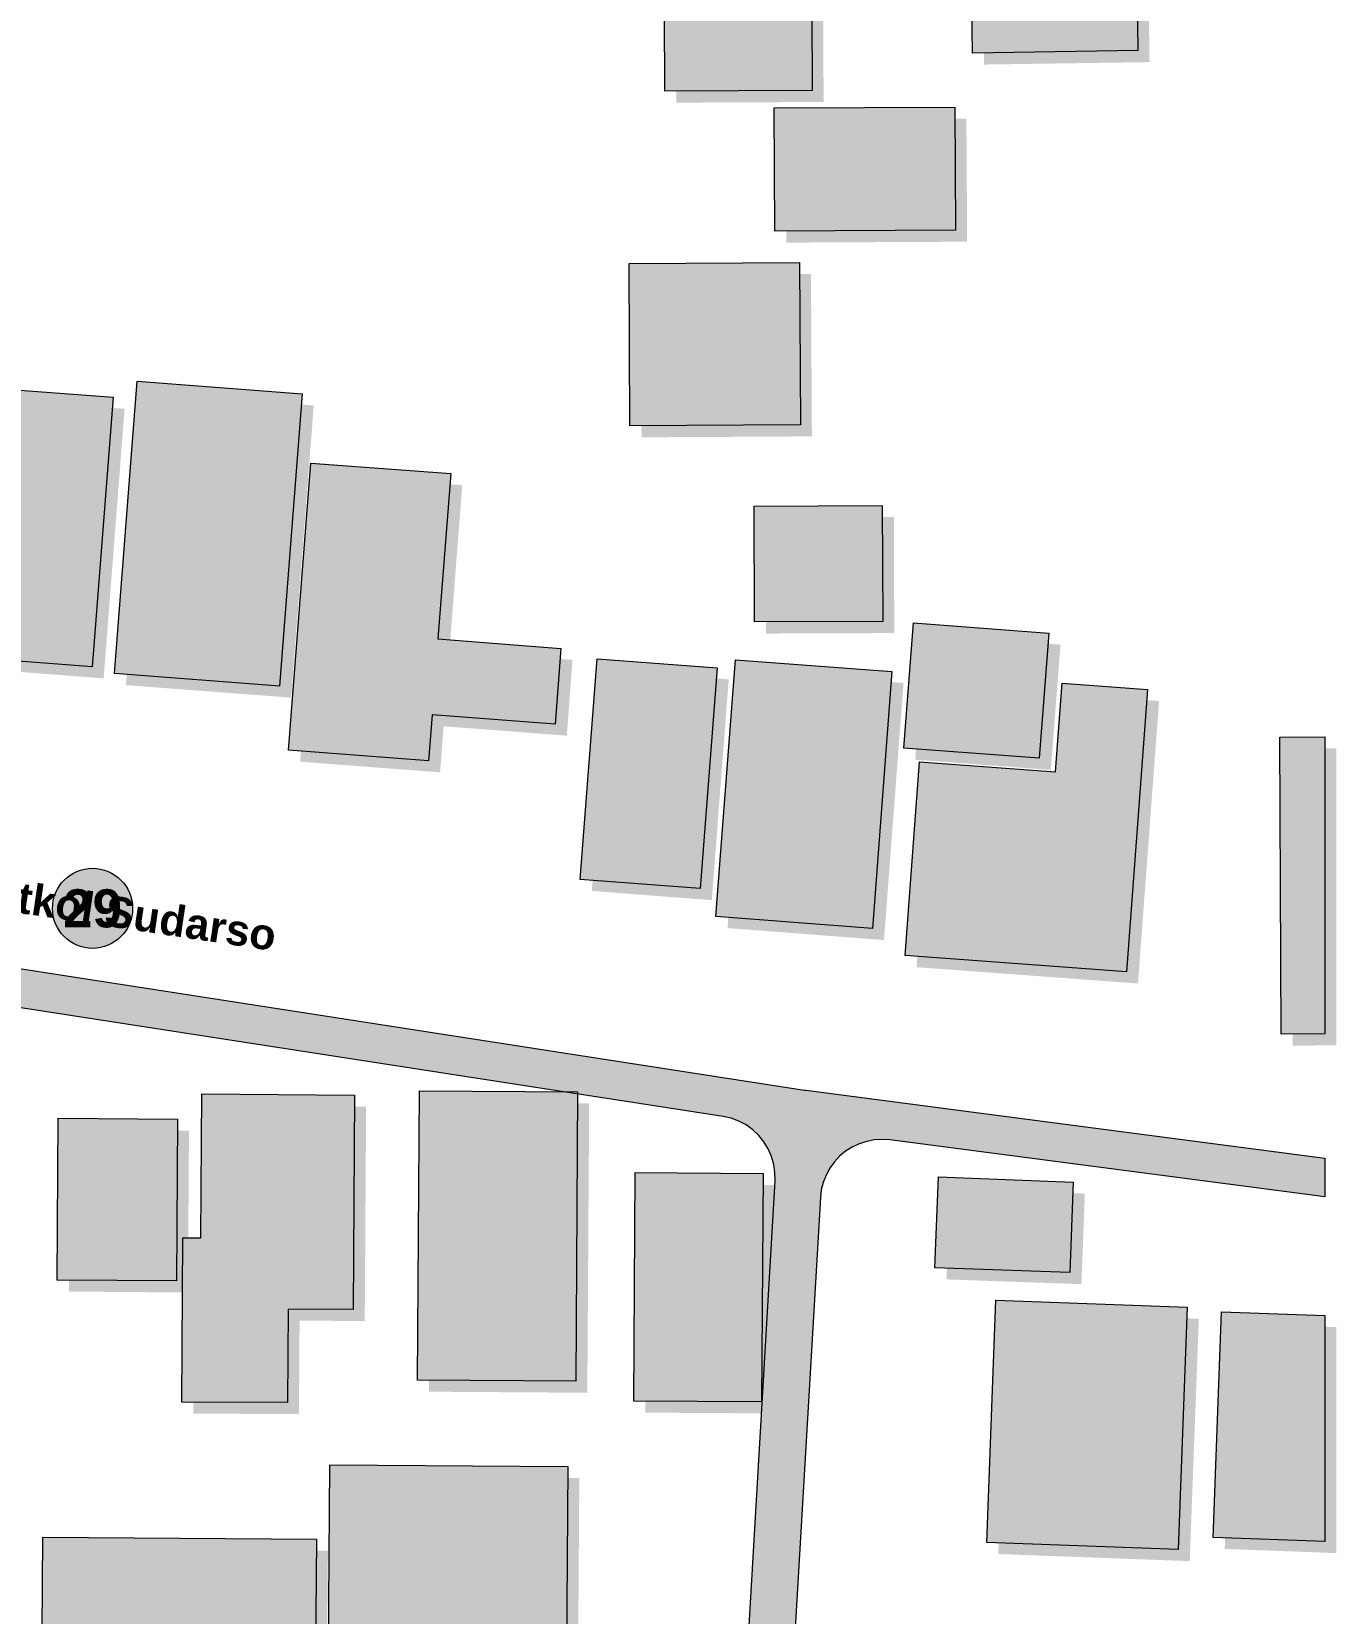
# Model space of a CAD drawing. Header units: metres. Extents: x 305909 to 307171, y 9156037 to 9156671.
# Drawn here: x 307056 to 307140.8, y 9156402 to 9156504.7 of the extents above; entities that cross this region are included whole.
import ezdxf
from ezdxf.enums import TextEntityAlignment as Align

# ---------------------------------------------------------------- set-up
doc = ezdxf.new("R2010")
doc.units = ezdxf.units.M
for name, color, linetype, lineweight, true_color in [('B-BAYANGAN', 7, 'Continuous', 0, 0x76786c), ('J-PERKERASAN_JALAN', 7, 'Continuous', 9, 0x989896), ('K-BANGUNAN_LUAR_TAPAK', 7, 'Continuous', 9, 0xdedede), ('T-LABEL_JALAN', 7, 'Continuous', 0, 0x282828), ('T-NOMOR_ELEMEN', 7, 'Continuous', 18, 0x141414)]:
    doc.layers.add(name, color=color, linetype=linetype, lineweight=lineweight, true_color=true_color)
doc.styles.add('ARIALB', font='arialbd.ttf')

msp = doc.modelspace()

# ---------------------------------------------------------------- hatches: boundary and pattern name
at = {"layer": 'B-BAYANGAN', "true_color": 0x76786c}
h = msp.add_hatch(color=8, dxfattribs=at)
h.dxf.hatch_style = 1
h.paths.add_polyline_path([(307128.43, 9156516.37), (307128.62, 9156502.74), (307117.88, 9156502.58), (307117.68, 9156516.23), (307128.43, 9156516.37)])
h = msp.add_hatch(color=8, dxfattribs=at)
h.dxf.hatch_style = 1
h.paths.add_polyline_path([(307107.42, 9156510.32), (307107.46, 9156500.15), (307097.91, 9156500.11), (307097.86, 9156510.27), (307107.42, 9156510.32)])
h = msp.add_hatch(color=8, dxfattribs=at)
h.dxf.hatch_style = 1
h.paths.add_polyline_path([(307116.73, 9156499.07), (307116.78, 9156491.08), (307105.05, 9156491.02), (307105, 9156499.01), (307116.73, 9156499.07)])
h = msp.add_hatch(color=8, dxfattribs=at)
h.dxf.hatch_style = 1
h.paths.add_polyline_path([(307106.64, 9156488.98), (307106.7, 9156478.44), (307095.64, 9156478.38), (307095.59, 9156488.92), (307106.64, 9156488.98)])
h = msp.add_hatch(color=8, dxfattribs=at)
h.dxf.hatch_style = 1
h.paths.add_polyline_path([(307062.08, 9156480.23), (307060.72, 9156462.73), (307048.85, 9156463.64), (307050.2, 9156481.13), (307062.08, 9156480.23)])
h = msp.add_hatch(color=8, dxfattribs=at)
h.dxf.hatch_style = 1
h.paths.add_polyline_path([(307074.36, 9156480.45), (307072.89, 9156461.48), (307062.17, 9156462.29), (307063.64, 9156481.27), (307074.36, 9156480.45)])
h = msp.add_hatch(color=8, dxfattribs=at)
h.dxf.hatch_style = 1
h.paths.add_polyline_path([(307091.16, 9156463.93), (307090.79, 9156459.01), (307082.79, 9156459.62), (307082.56, 9156456.63), (307073.48, 9156457.32), (307074.92, 9156475.96), (307084, 9156475.27), (307083.17, 9156464.54), (307091.16, 9156463.93)])
h = msp.add_hatch(color=8, dxfattribs=at)
h.dxf.hatch_style = 1
h.paths.add_polyline_path([(307112.02, 9156473.21), (307112.05, 9156465.67), (307103.73, 9156465.64), (307103.7, 9156473.16), (307112.02, 9156473.21)])
h = msp.add_hatch(color=8, dxfattribs=at)
h.dxf.hatch_style = 1
h.paths.add_polyline_path([(307122.84, 9156464.92), (307122.21, 9156456.79), (307113.41, 9156457.45), (307114.04, 9156465.59), (307122.84, 9156464.92)])
h = msp.add_hatch(color=8, dxfattribs=at)
h.dxf.hatch_style = 1
h.paths.add_polyline_path([(307101.3, 9156462.66), (307100.2, 9156448.33), (307092.41, 9156448.93), (307093.52, 9156463.25), (307101.3, 9156462.66)])
h = msp.add_hatch(color=8, dxfattribs=at)
h.dxf.hatch_style = 1
h.paths.add_polyline_path([(307112.65, 9156462.43), (307111.38, 9156445.74), (307101.22, 9156446.52), (307102.5, 9156463.19), (307112.65, 9156462.43)])
h = msp.add_hatch(color=8, dxfattribs=at)
h.dxf.hatch_style = 1
h.paths.add_polyline_path([(307123.69, 9156461.67), (307129.24, 9156461.26), (307127.87, 9156442.92), (307113.5, 9156443.98), (307114.43, 9156456.56), (307123.27, 9156455.91), (307123.69, 9156461.67)])
h = msp.add_hatch(color=8, dxfattribs=at)
h.dxf.hatch_style = 1
h.paths.add_polyline_path([(307140.75, 9156458.18), (307140.75, 9156438.9), (307137.91, 9156438.89), (307137.82, 9156458.17), (307140.75, 9156458.18)])
h = msp.add_hatch(color=8, dxfattribs=at)
h.dxf.hatch_style = 1
h.paths.add_polyline_path([(307077.76, 9156434.93), (307077.67, 9156421.01), (307073.44, 9156421.03), (307073.4, 9156414.96), (307066.54, 9156415), (307066.62, 9156425.66), (307067.78, 9156425.66), (307067.84, 9156435), (307077.76, 9156434.93)])
h = msp.add_hatch(color=8, dxfattribs=at)
h.dxf.hatch_style = 1
h.paths.add_polyline_path([(307092.24, 9156435.13), (307092.12, 9156416.35), (307081.84, 9156416.42), (307081.98, 9156435.2), (307092.24, 9156435.13)])
h = msp.add_hatch(color=8, dxfattribs=at)
h.dxf.hatch_style = 1
h.paths.add_polyline_path([(307066.26, 9156433.37), (307066.19, 9156422.86), (307058.46, 9156422.92), (307058.52, 9156433.43), (307066.26, 9156433.37)])
h = msp.add_hatch(color=8, dxfattribs=at)
h.dxf.hatch_style = 1
h.paths.add_polyline_path([(307104.28, 9156429.84), (307104.18, 9156415.01), (307095.88, 9156415.06), (307095.98, 9156429.9), (307104.28, 9156429.84)])
h = msp.add_hatch(color=8, dxfattribs=at)
h.dxf.hatch_style = 1
h.paths.add_polyline_path([(307124.42, 9156429.28), (307124.2, 9156423.4), (307115.44, 9156423.71), (307115.67, 9156429.61), (307124.42, 9156429.28)])
h = msp.add_hatch(color=8, dxfattribs=at)
h.dxf.hatch_style = 1
h.paths.add_polyline_path([(307131.82, 9156421.15), (307131.23, 9156405.42), (307118.8, 9156405.88), (307119.4, 9156421.62), (307131.82, 9156421.15)])
h = msp.add_hatch(color=8, dxfattribs=at)
h.dxf.hatch_style = 1
h.paths.add_polyline_path([(307140.75, 9156420.61), (307140.75, 9156405.94), (307133.5, 9156406.21), (307134.05, 9156420.86), (307140.75, 9156420.61)])
h = msp.add_hatch(color=8, dxfattribs=at)
h.dxf.hatch_style = 1
h.paths.add_polyline_path([(307091.6, 9156410.82), (307091.52, 9156398.79), (307076.07, 9156398.89), (307076.15, 9156410.92), (307091.6, 9156410.82)])
h = msp.add_hatch(color=8, dxfattribs=at)
h.dxf.hatch_style = 1
h.paths.add_polyline_path([(307075.28, 9156406.1), (307075.18, 9156393.87), (307057.44, 9156393.99), (307057.52, 9156406.22), (307075.28, 9156406.1)])
at = {"layer": 'J-PERKERASAN_JALAN', "true_color": 0xa8a8a6}
h = msp.add_hatch(color=253, dxfattribs=at)
h.dxf.hatch_style = 1
h.paths.add_polyline_path([(307005.41, 9156451.6), (307005.46, 9156451.6), (307005.47, 9156451.59), (307005.52, 9156451.59), (307106.21, 9156436), (307106.31, 9156435.99), (307140, 9156431.58), (307140, 9156429.06), (307111.76, 9156432.76), (307111.26, 9156432.79), (307110.75, 9156432.76), (307110.26, 9156432.67), (307109.78, 9156432.51), (307109.32, 9156432.3), (307108.89, 9156432.03), (307108.5, 9156431.71), (307108.16, 9156431.34), (307107.86, 9156430.93), (307107.62, 9156430.48), (307107.44, 9156430.01), (307107.31, 9156429.53), (307107.25, 9156429.02), (307104.47, 9156381.57), (307104.48, 9156381.05), (307104.55, 9156380.54), (307104.69, 9156380.04), (307104.89, 9156379.56), (307105.15, 9156379.11), (307105.47, 9156378.69), (307105.84, 9156378.33), (307106.25, 9156378.01), (307106.7, 9156377.75), (307107.19, 9156377.55), (307107.69, 9156377.42), (307108.2, 9156377.35), (307108.73, 9156377.35), (307109.32, 9156377.39), (307109.43, 9156377.39), (307109.46, 9156377.39), (307109.57, 9156377.39), (307134.9, 9156376.15), (307140, 9156375.9), (307140, 9156373.4), (307134.79, 9156373.65), (307134.78, 9156373.65), (307110.35, 9156374.85), (307109.84, 9156374.84), (307109.34, 9156374.77), (307108.85, 9156374.64), (307108.39, 9156374.44), (307107.95, 9156374.19), (307107.22, 9156373.71), (307107.14, 9156373.66), (307107.12, 9156373.65), (307107.03, 9156373.6), (307106.79, 9156373.47), (307106.72, 9156373.44), (307106.59, 9156373.38), (307106.48, 9156373.35), (307106.33, 9156373.32), (307106.26, 9156373.31), (307106.02, 9156373.29), (307105.94, 9156373.28), (307105.75, 9156373.28), (307105.66, 9156373.29), (307103.38, 9156373.52), (307103.31, 9156373.53), (307103.18, 9156373.56), (307103.07, 9156373.59), (307102.96, 9156373.63), (307102.84, 9156373.69), (307102.78, 9156373.73), (307102.39, 9156373.97), (307102.32, 9156374.01), (307102.21, 9156374.1), (307102.12, 9156374.17), (307102.04, 9156374.26), (307101.96, 9156374.37), (307101.92, 9156374.44), (307101.75, 9156374.7), (307101.71, 9156374.77), (307101.65, 9156374.89), (307101.6, 9156375.03), (307101.58, 9156375.1), (307101.5, 9156375.36), (307101.48, 9156375.47), (307101.27, 9156376.05), (307101.17, 9156376.3), (307101.17, 9156376.42), (307104.31, 9156430.11), (307104.3, 9156430.64), (307104.23, 9156431.17), (307104.08, 9156431.69), (307103.87, 9156432.18), (307103.59, 9156432.64), (307103.25, 9156433.06), (307102.86, 9156433.42), (307102.43, 9156433.74), (307101.95, 9156433.99), (307101.45, 9156434.18), (307100.93, 9156434.29), (307010.73, 9156448.25), (307010.2, 9156448.3), (307009.66, 9156448.27), (307009.14, 9156448.18), (307008.63, 9156448.01), (307008.15, 9156447.78), (307007.7, 9156447.49), (307007.3, 9156447.13), (307006.94, 9156446.73), (307006.65, 9156446.29), (307006.41, 9156445.81), (307006.25, 9156445.3), (307006.15, 9156444.77), (307002.9, 9156417.68), (307002.88, 9156417.55), (307000.65, 9156391.77), (307000.64, 9156391.3), (307000.66, 9156390.7), (307000.71, 9156390.22), (307000.81, 9156389.75), (307000.96, 9156389.21), (307001.15, 9156388.68), (307002.87, 9156384.78), (307002.9, 9156384.7), (307002.95, 9156384.54), (307002.98, 9156384.41), (307003.01, 9156384.25), (307003.01, 9156384.16), (307003.25, 9156379.09), (307003.25, 9156379.02), (307003.25, 9156378.79), (307003.25, 9156378.72), (307002.59, 9156355.22), (307002.59, 9156355.18), (307002.48, 9156348.44), (307002.5, 9156347.93), (307002.59, 9156347.42), (307002.75, 9156346.93), (307002.96, 9156346.46), (307003.24, 9156346.02), (307003.57, 9156345.62), (307003.95, 9156345.27), (307004.37, 9156344.97), (307004.83, 9156344.73), (307005.31, 9156344.55), (307005.81, 9156344.43), (307006.33, 9156344.38), (307016.31, 9156344.01), (307016.44, 9156344), (307016.44, 9156343.88), (307016.34, 9156341.14), (307016.33, 9156341.02), (307016.21, 9156341.01), (307006.43, 9156341.37), (307005.91, 9156341.36), (307005.38, 9156341.27), (307004.88, 9156341.12), (307004.39, 9156340.9), (307003.94, 9156340.62), (307003.54, 9156340.28), (307003.18, 9156339.89), (307002.87, 9156339.46), (307002.63, 9156338.99), (307002.45, 9156338.49), (307002.33, 9156337.97), (307002.29, 9156337.44), (307002.15, 9156329.47), (307002.15, 9156329.39), (307002.2, 9156307.18), (307002.2, 9156307.16), (307002.2, 9156307.12), (307002.14, 9156304.4), (307002.14, 9156304.32), (307002.13, 9156304.17), (307002.11, 9156304.09), (307001.77, 9156302.11), (306994.18, 9156259.57), (306994.12, 9156259.04), (306993.94, 9156255.01), (306993.97, 9156254.36), (306994.52, 9156249.7), (306994.54, 9156249.53), (306998.25, 9156226.6), (306998.36, 9156226.11), (306998.53, 9156225.63), (306998.76, 9156225.18), (306999.05, 9156224.77), (306999.38, 9156224.39), (306999.76, 9156224.06), (307000.18, 9156223.78), (307000.63, 9156223.55), (307001.1, 9156223.39), (307001.6, 9156223.28), (307002.1, 9156223.24), (307002.6, 9156223.25), (307088.03, 9156231.98), (307088.16, 9156231.99), (307090.36, 9156232.29), (307090.5, 9156232.31), (307092.02, 9156232.57), (307092.54, 9156232.69), (307093.05, 9156232.89), (307103.09, 9156237.59), (307103.21, 9156237.64), (307103.27, 9156237.66), (307103.39, 9156237.7), (307106.69, 9156238.77), (307106.78, 9156238.79), (307106.96, 9156238.83), (307107.05, 9156238.85), (307110.82, 9156239.32), (307110.86, 9156239.32), (307110.89, 9156239.32), (307110.93, 9156239.33), (307140, 9156241.75), (307140, 9156238.74), (307111.27, 9156236.35), (307111.1, 9156236.33), (307107.89, 9156235.93), (307107.16, 9156235.77), (307104.58, 9156234.93), (307104.11, 9156234.75), (307093.68, 9156229.87), (307093.6, 9156229.84), (307093.45, 9156229.78), (307093.3, 9156229.74), (307093.21, 9156229.72), (307090.92, 9156229.34), (307090.89, 9156229.33), (307090.87, 9156229.33), (307090.84, 9156229.33), (307088.49, 9156229.01), (307088.46, 9156229.01), (307088.44, 9156229.01), (307088.41, 9156229), (307003.27, 9156220.31), (307002.75, 9156220.22), (307002.25, 9156220.06), (307001.77, 9156219.84), (307001.33, 9156219.56), (307000.92, 9156219.23), (307000.57, 9156218.84), (307000.26, 9156218.41), (307000.02, 9156217.94), (306999.84, 9156217.45), (306999.73, 9156216.93), (306999.68, 9156216.41), (306999.7, 9156215.88), (306999.9, 9156214.17), (306999.98, 9156213.67), (307000.14, 9156213.19), (307000.35, 9156212.73), (307000.61, 9156212.3), (307000.93, 9156211.9), (307001.3, 9156211.55), (307001.71, 9156211.25), (307002.15, 9156211.01), (307002.62, 9156210.82), (307003.11, 9156210.69), (307003.62, 9156210.63), (307004.12, 9156210.63), (307011.62, 9156211.1), (307011.66, 9156211.1), (307031.53, 9156212.6), (307031.68, 9156212.61), (307077.24, 9156217.71), (307077.3, 9156217.72), (307100.8, 9156220.74), (307100.92, 9156220.75), (307100.94, 9156220.62), (307101.29, 9156217.91), (307101.3, 9156217.79), (307101.18, 9156217.76), (307077.65, 9156214.74), (307077.63, 9156214.74), (307031.93, 9156209.62), (307031.89, 9156209.62), (307031.87, 9156209.62), (307031.84, 9156209.61), (307011.86, 9156208.11), (307011.85, 9156208.11), (306999.17, 9156207.31), (306998.94, 9156207.3), (306988.17, 9156207.06), (306982.25, 9156206.92), (306982.16, 9156206.92), (306982.08, 9156206.92), (306976.44, 9156206.54), (306975.25, 9156206.46), (306974.99, 9156206.44), (306968.26, 9156205.55), (306968.25, 9156205.55), (306968.2, 9156205.54), (306955.38, 9156204.17), (306955.35, 9156204.17), (306955.33, 9156204.16), (306934.27, 9156201.59), (306934.19, 9156201.58), (306908.98, 9156197.96), (306908.91, 9156197.95), (306908.87, 9156197.95), (306908.81, 9156197.94), (306880.13, 9156195.85), (306879.61, 9156195.78), (306879.11, 9156195.64), (306878.64, 9156195.44), (306878.19, 9156195.18), (306877.78, 9156194.86), (306877.41, 9156194.5), (306877.1, 9156194.08), (306876.84, 9156193.64), (306876.64, 9156193.16), (306876.5, 9156192.66), (306876.43, 9156192.14), (306876.75, 9156196.67), (306876.76, 9156196.86), (306876.81, 9156202.95), (306876.84, 9156202.44), (306876.93, 9156201.94), (306877.09, 9156201.46), (306877.3, 9156201), (306877.57, 9156200.57), (306877.9, 9156200.18), (306878.27, 9156199.83), (306878.68, 9156199.53), (306879.13, 9156199.29), (306879.6, 9156199.11), (306880.09, 9156198.98), (306880.6, 9156198.92), (306881.1, 9156198.93), (306908.43, 9156200.92), (306908.71, 9156200.95), (306928.85, 9156203.84), (306929.37, 9156203.95), (306929.88, 9156204.14), (306930.35, 9156204.38), (306930.79, 9156204.69), (306931.19, 9156205.06), (306931.53, 9156205.47), (306931.81, 9156205.93), (306932.03, 9156206.42), (306932.18, 9156206.94), (306932.26, 9156207.47), (306932.27, 9156208.01), (306929.73, 9156257.04), (306929.73, 9156257.14), (306929.74, 9156257.32), (306929.76, 9156257.47), (306929.8, 9156257.62), (306929.86, 9156257.76), (306929.92, 9156257.9), (306930.02, 9156258.05), (306930.08, 9156258.13), (306931.56, 9156260.01), (306931.62, 9156260.08), (306931.74, 9156260.21), (306931.85, 9156260.31), (306931.98, 9156260.39), (306932.11, 9156260.46), (306932.25, 9156260.52), (306932.41, 9156260.58), (306932.51, 9156260.6), (306934.98, 9156261.11), (306935.06, 9156261.13), (306935.23, 9156261.15), (306935.32, 9156261.15), (306949.5, 9156261.58), (306949.88, 9156267.29), (306954.97, 9156266.95), (306954.3, 9156256.77), (306954.3, 9156256.73), (306954.3, 9156256.68), (306954.31, 9156256.63), (306954.32, 9156256.58), (306954.34, 9156256.54), (306954.36, 9156256.49), (306954.39, 9156256.45), (306954.42, 9156256.41), (306954.45, 9156256.38), (306954.49, 9156256.34), (306954.53, 9156256.32), (306954.58, 9156256.29), (306954.62, 9156256.27), (306954.67, 9156256.26), (306954.71, 9156256.25), (306954.76, 9156256.24), (306955.16, 9156256.22), (306955.15, 9156256.13), (306955.03, 9156256.13), (306949.3, 9156256.5), (306949.18, 9156256.52), (306949.18, 9156256.64), (306949.3, 9156258.57), (306936.77, 9156258.19), (306936.24, 9156258.14), (306935.72, 9156258.02), (306935.23, 9156257.83), (306934.76, 9156257.58), (306934.33, 9156257.27), (306933.95, 9156256.9), (306933.61, 9156256.49), (306933.34, 9156256.04), (306933.13, 9156255.55), (306932.98, 9156255.04), (306932.9, 9156254.52), (306932.89, 9156253.99), (306935.22, 9156209.04), (306935.28, 9156208.54), (306935.4, 9156208.05), (306935.58, 9156207.58), (306935.82, 9156207.13), (306936.11, 9156206.72), (306936.46, 9156206.35), (306936.84, 9156206.03), (306937.27, 9156205.75), (306937.72, 9156205.54), (306938.2, 9156205.38), (306938.7, 9156205.28), (306939.2, 9156205.25), (306939.7, 9156205.28), (306949.46, 9156206.47), (306950.06, 9156206.54), (306950.36, 9156206.58), (306955, 9156207.15), (306955.02, 9156207.15), (306960.7, 9156207.76), (306960.7, 9156207.76), (306960.43, 9156207.75), (306960.82, 9156207.77), (306961.24, 9156207.81), (306961.24, 9156207.81), (306967.83, 9156208.52), (306967.93, 9156208.53), (306974.74, 9156209.43), (306974.81, 9156209.44), (306974.84, 9156209.44), (306974.9, 9156209.45), (306976.46, 9156209.55), (306977.2, 9156209.6), (306982, 9156209.92), (306982.06, 9156209.92), (306987.57, 9156210.04), (306987.66, 9156210.05), (306987.88, 9156210.05), (306992.94, 9156210.16), (306993.45, 9156210.21), (306993.95, 9156210.32), (306994.43, 9156210.49), (306994.89, 9156210.72), (306995.31, 9156211), (306995.69, 9156211.34), (306996.03, 9156211.73), (306996.31, 9156212.15), (306996.54, 9156212.61), (306996.71, 9156213.09), (306996.81, 9156213.59), (306996.85, 9156214.1), (306996.83, 9156214.61), (306996.12, 9156220.94), (306996.09, 9156221.13), (306991.57, 9156249.15), (306991.56, 9156249.19), (306991.56, 9156249.21), (306991.55, 9156249.25), (306990.94, 9156254.41), (306990.93, 9156254.49), (306990.93, 9156254.65), (306990.93, 9156254.73), (306991.14, 9156259.47), (306991.15, 9156259.6), (306991.15, 9156259.67), (306991.17, 9156259.8), (306998.81, 9156302.62), (306998.81, 9156302.63), (306999.09, 9156304.23), (306999.15, 9156304.84), (306999.2, 9156307.13), (306999.2, 9156307.22), (306999.15, 9156329.42), (306999.15, 9156329.45), (306999.38, 9156343.1), (306999.5, 9156349.88), (306999.47, 9156350.4), (306999.38, 9156350.9), (306999.23, 9156351.4), (306999.01, 9156351.86), (306998.74, 9156352.3), (306998.41, 9156352.7), (306998.03, 9156353.05), (306997.61, 9156353.35), (306997.15, 9156353.59), (306996.67, 9156353.77), (306996.17, 9156353.89), (306995.66, 9156353.95), (306962.67, 9156355.25), (306962.87, 9156358.24), (306995.59, 9156356.95), (306996.12, 9156356.96), (306996.64, 9156357.05), (306997.14, 9156357.2), (306997.62, 9156357.41), (306998.07, 9156357.69), (306998.48, 9156358.03), (306998.84, 9156358.41), (306999.15, 9156358.84), (306999.39, 9156359.3), (306999.58, 9156359.8), (306999.7, 9156360.31), (306999.75, 9156360.84), (307000.25, 9156378.73), (307000.25, 9156379.03), (307000.06, 9156383.04), (307000.01, 9156383.53), (306999.9, 9156384.01), (306999.73, 9156384.47), (306998.28, 9156387.76), (306998.22, 9156387.89), (306998.2, 9156387.96), (306998.16, 9156388.09), (306997.75, 9156389.52), (306997.73, 9156389.64), (306997.69, 9156389.88), (306997.68, 9156390), (306997.63, 9156391.47), (306997.63, 9156391.59), (306997.64, 9156391.65), (306997.64, 9156391.77), (306999.9, 9156417.88), (306999.91, 9156417.91), (306999.91, 9156417.93), (306999.91, 9156417.96), (307003.18, 9156445.25), (307003.21, 9156445.77), (307003.17, 9156446.3), (307003.06, 9156446.82), (307002.88, 9156447.31), (307002.64, 9156447.78), (307002.34, 9156448.22), (307001.98, 9156448.61), (307001.58, 9156448.95), (307001.13, 9156449.23), (307000.66, 9156449.45), (307000.15, 9156449.61), (306999.63, 9156449.7), (306972.51, 9156452.58), (306971.98, 9156452.6), (306971.46, 9156452.56), (306970.94, 9156452.44), (306970.45, 9156452.25), (306969.98, 9156452.01), (306969.55, 9156451.7), (306969.17, 9156451.34), (306968.83, 9156450.93), (306968.55, 9156450.48), (306968.34, 9156450), (306968.19, 9156449.49), (306968.1, 9156448.97), (306963.02, 9156393.62), (306962.96, 9156392.98), (306962.94, 9156392.86), (306962.71, 9156392.81), (306962.65, 9156392.8), (306962.15, 9156392.64), (306961.66, 9156392.42), (306961.58, 9156392.37), (306961.39, 9156392.26), (306961.26, 9156392.27), (306899.53, 9156397.82), (306887.33, 9156399.57), (306887.28, 9156399.57), (306887.24, 9156399.57), (306887.19, 9156399.57), (306887.14, 9156399.56), (306887.09, 9156399.55), (306887.05, 9156399.53), (306887.01, 9156399.51), (306886.97, 9156399.48), (306886.93, 9156399.45), (306886.89, 9156399.41), (306886.86, 9156399.38), (306886.84, 9156399.34), (306886.81, 9156399.29), (306886.79, 9156399.25), (306886.78, 9156399.2), (306886.77, 9156399.16), (306886.76, 9156399.11), (306885.85, 9156385.24), (306885.38, 9156384.87), (306884.88, 9156384.39), (306884.44, 9156383.86), (306884.05, 9156383.3), (306883.71, 9156382.7), (306883.44, 9156382.07), (306883.23, 9156381.41), (306883.09, 9156380.74), (306883.01, 9156380.06), (306884.35, 9156400.69), (306884.99, 9156406.25), (306884.96, 9156405.72), (306885.01, 9156405.19), (306885.12, 9156404.67), (306885.31, 9156404.17), (306885.55, 9156403.7), (306885.86, 9156403.27), (306886.22, 9156402.88), (306886.55, 9156402.61), (306887.68, 9156402.44), (306888.92, 9156402.13), (306890.12, 9156401.7), (306890.19, 9156401.67), (306956.19, 9156395.73), (306956.72, 9156395.72), (306957.24, 9156395.78), (306957.74, 9156395.9), (306958.23, 9156396.09), (306958.69, 9156396.34), (306959.11, 9156396.65), (306959.49, 9156397.01), (306959.82, 9156397.41), (306960.09, 9156397.86), (306960.31, 9156398.34), (306960.45, 9156398.84), (306960.54, 9156399.35), (306965.12, 9156449.27), (306965.13, 9156449.8), (306965.08, 9156450.32), (306964.95, 9156450.83), (306964.76, 9156451.32), (306964.51, 9156451.79), (306964.2, 9156452.21), (306963.83, 9156452.59), (306963.42, 9156452.92), (306962.97, 9156453.19), (306962.49, 9156453.4), (306961.98, 9156453.55), (306961.46, 9156453.62), (306894.95, 9156459.1), (306894.43, 9156459.11), (306893.93, 9156459.05), (306893.43, 9156458.93), (306892.95, 9156458.75), (306892.5, 9156458.51), (306892.08, 9156458.21), (306891.71, 9156457.86), (306891.38, 9156457.46), (306891.11, 9156457.03), (306890.89, 9156456.56), (306890.74, 9156456.07), (306890.64, 9156455.57), (306891.22, 9156460.57), (306891.24, 9156460.85), (306891.34, 9156465.67), (306891.36, 9156465.17), (306891.44, 9156464.68), (306891.59, 9156464.19), (306891.79, 9156463.74), (306892.05, 9156463.31), (306892.36, 9156462.91), (306892.72, 9156462.56), (306893.13, 9156462.26), (306893.56, 9156462.01), (306894.02, 9156461.81), (306894.51, 9156461.68), (306895.01, 9156461.6), (306967.19, 9156455.66), (306967.2, 9156455.66), (306967.25, 9156455.66), (307005.41, 9156451.6)])
at = {"layer": 'K-BANGUNAN_LUAR_TAPAK', "true_color": 0xececea}
h = msp.add_hatch(color=7, dxfattribs=at)
h.dxf.hatch_style = 1
h.paths.add_polyline_path([(307127.68, 9156517.12), (307127.87, 9156503.49), (307117.13, 9156503.33), (307116.93, 9156516.98), (307127.68, 9156517.12)])
h = msp.add_hatch(color=7, dxfattribs=at)
h.dxf.hatch_style = 1
h.paths.add_polyline_path([(307106.67, 9156511.07), (307106.71, 9156500.9), (307097.16, 9156500.86), (307097.11, 9156511.02), (307106.67, 9156511.07)])
h = msp.add_hatch(color=7, dxfattribs=at)
h.dxf.hatch_style = 1
h.paths.add_polyline_path([(307115.98, 9156499.82), (307116.03, 9156491.83), (307104.3, 9156491.77), (307104.25, 9156499.76), (307115.98, 9156499.82)])
h = msp.add_hatch(color=7, dxfattribs=at)
h.dxf.hatch_style = 1
h.paths.add_polyline_path([(307105.89, 9156489.73), (307105.95, 9156479.19), (307094.89, 9156479.13), (307094.84, 9156489.67), (307105.89, 9156489.73)])
h = msp.add_hatch(color=7, dxfattribs=at)
h.dxf.hatch_style = 1
h.paths.add_polyline_path([(307061.33, 9156480.98), (307059.97, 9156463.48), (307048.1, 9156464.39), (307049.45, 9156481.88), (307061.33, 9156480.98)])
h = msp.add_hatch(color=7, dxfattribs=at)
h.dxf.hatch_style = 1
h.paths.add_polyline_path([(307073.61, 9156481.2), (307072.14, 9156462.23), (307061.42, 9156463.04), (307062.89, 9156482.02), (307073.61, 9156481.2)])
h = msp.add_hatch(color=7, dxfattribs=at)
h.dxf.hatch_style = 1
h.paths.add_polyline_path([(307090.41, 9156464.68), (307090.04, 9156459.76), (307082.04, 9156460.37), (307081.81, 9156457.38), (307072.73, 9156458.07), (307074.17, 9156476.71), (307083.25, 9156476.02), (307082.42, 9156465.29), (307090.41, 9156464.68)])
h = msp.add_hatch(color=7, dxfattribs=at)
h.dxf.hatch_style = 1
h.paths.add_polyline_path([(307111.27, 9156473.96), (307111.3, 9156466.42), (307102.98, 9156466.39), (307102.95, 9156473.91), (307111.27, 9156473.96)])
h = msp.add_hatch(color=7, dxfattribs=at)
h.dxf.hatch_style = 1
h.paths.add_polyline_path([(307122.09, 9156465.67), (307121.46, 9156457.54), (307112.66, 9156458.2), (307113.29, 9156466.34), (307122.09, 9156465.67)])
h = msp.add_hatch(color=7, dxfattribs=at)
h.dxf.hatch_style = 1
h.paths.add_polyline_path([(307100.55, 9156463.41), (307099.45, 9156449.08), (307091.66, 9156449.68), (307092.77, 9156464), (307100.55, 9156463.41)])
h = msp.add_hatch(color=7, dxfattribs=at)
h.dxf.hatch_style = 1
h.paths.add_polyline_path([(307111.9, 9156463.18), (307110.63, 9156446.49), (307100.47, 9156447.27), (307101.75, 9156463.94), (307111.9, 9156463.18)])
h = msp.add_hatch(color=7, dxfattribs=at)
h.dxf.hatch_style = 1
h.paths.add_polyline_path([(307122.94, 9156462.42), (307128.49, 9156462.01), (307127.12, 9156443.67), (307112.75, 9156444.73), (307113.68, 9156457.31), (307122.52, 9156456.66), (307122.94, 9156462.42)])
h = msp.add_hatch(color=7, dxfattribs=at)
h.dxf.hatch_style = 1
h.paths.add_polyline_path([(307140, 9156458.93), (307140, 9156439.65), (307137.16, 9156439.64), (307137.07, 9156458.92), (307140, 9156458.93)])
h = msp.add_hatch(color=7, dxfattribs=at)
h.dxf.hatch_style = 1
h.paths.add_polyline_path([(307077.01, 9156435.68), (307076.92, 9156421.76), (307072.69, 9156421.78), (307072.65, 9156415.71), (307065.79, 9156415.75), (307065.87, 9156426.41), (307067.03, 9156426.41), (307067.09, 9156435.75), (307077.01, 9156435.68)])
h = msp.add_hatch(color=7, dxfattribs=at)
h.dxf.hatch_style = 1
h.paths.add_polyline_path([(307091.49, 9156435.88), (307091.37, 9156417.1), (307081.09, 9156417.17), (307081.23, 9156435.95), (307091.49, 9156435.88)])
h = msp.add_hatch(color=7, dxfattribs=at)
h.dxf.hatch_style = 1
h.paths.add_polyline_path([(307065.51, 9156434.12), (307065.44, 9156423.61), (307057.71, 9156423.67), (307057.77, 9156434.18), (307065.51, 9156434.12)])
h = msp.add_hatch(color=7, dxfattribs=at)
h.dxf.hatch_style = 1
h.paths.add_polyline_path([(307103.53, 9156430.59), (307103.43, 9156415.76), (307095.13, 9156415.81), (307095.23, 9156430.65), (307103.53, 9156430.59)])
h = msp.add_hatch(color=7, dxfattribs=at)
h.dxf.hatch_style = 1
h.paths.add_polyline_path([(307123.67, 9156430.03), (307123.45, 9156424.15), (307114.69, 9156424.46), (307114.92, 9156430.36), (307123.67, 9156430.03)])
h = msp.add_hatch(color=7, dxfattribs=at)
h.dxf.hatch_style = 1
h.paths.add_polyline_path([(307131.07, 9156421.9), (307130.48, 9156406.17), (307118.05, 9156406.63), (307118.65, 9156422.37), (307131.07, 9156421.9)])
h = msp.add_hatch(color=7, dxfattribs=at)
h.dxf.hatch_style = 1
h.paths.add_polyline_path([(307140, 9156421.36), (307140, 9156406.69), (307132.75, 9156406.96), (307133.3, 9156421.61), (307140, 9156421.36)])
h = msp.add_hatch(color=7, dxfattribs=at)
h.dxf.hatch_style = 1
h.paths.add_polyline_path([(307090.85, 9156411.57), (307090.77, 9156399.54), (307075.32, 9156399.64), (307075.4, 9156411.67), (307090.85, 9156411.57)])
h = msp.add_hatch(color=7, dxfattribs=at)
h.dxf.hatch_style = 1
h.paths.add_polyline_path([(307074.53, 9156406.85), (307074.43, 9156394.62), (307056.69, 9156394.74), (307056.77, 9156406.97), (307074.53, 9156406.85)])
at = {"layer": 'T-NOMOR_ELEMEN', "true_color": 0xffffff}
h = msp.add_hatch(color=7, dxfattribs=at)
h.dxf.hatch_style = 1
edge = h.paths.add_edge_path()
edge.add_arc((307060, 9156447.8), 2.6, 0, 360)

# ---------------------------------------------------------------- linework, layer by layer
at = {"layer": 'J-PERKERASAN_JALAN', "color": 8, "lineweight": 13, "true_color": 0x787876}
for points in [[(307005.52, 9156451.59), (307106.21, 9156436), (307106.31, 9156435.99), (307140, 9156431.58), (307140, 9156429.06), (307111.76, 9156432.76), (307111.26, 9156432.79), (307110.75, 9156432.76), (307110.26, 9156432.67), (307109.78, 9156432.51), (307109.32, 9156432.3), (307108.89, 9156432.03), (307108.5, 9156431.71), (307108.16, 9156431.34), (307107.86, 9156430.93), (307107.62, 9156430.48), (307107.44, 9156430.01), (307107.31, 9156429.53), (307107.25, 9156429.02), (307104.47, 9156381.57)], [(307101.17, 9156376.42), (307104.31, 9156430.11), (307104.3, 9156430.64), (307104.23, 9156431.17), (307104.08, 9156431.69), (307103.87, 9156432.18), (307103.59, 9156432.64), (307103.25, 9156433.06), (307102.86, 9156433.42), (307102.43, 9156433.74), (307101.95, 9156433.99), (307101.45, 9156434.18), (307100.93, 9156434.29), (307010.73, 9156448.25)]]:
    msp.add_lwpolyline(points, dxfattribs=at)
at = {"layer": 'K-BANGUNAN_LUAR_TAPAK', "color": 253, "lineweight": 9, "true_color": 0xb0b0ae}
for points in [[(307127.68, 9156517.12), (307127.87, 9156503.49), (307117.13, 9156503.33), (307116.93, 9156516.98), (307127.68, 9156517.12)], [(307106.67, 9156511.07), (307106.71, 9156500.9), (307097.16, 9156500.86), (307097.11, 9156511.02), (307106.67, 9156511.07)], [(307115.98, 9156499.82), (307116.03, 9156491.83), (307104.3, 9156491.77), (307104.25, 9156499.76), (307115.98, 9156499.82)], [(307105.89, 9156489.73), (307105.95, 9156479.19), (307094.89, 9156479.13), (307094.84, 9156489.67), (307105.89, 9156489.73)], [(307061.33, 9156480.98), (307059.97, 9156463.48), (307048.1, 9156464.39), (307049.45, 9156481.88), (307061.33, 9156480.98)], [(307073.61, 9156481.2), (307072.14, 9156462.23), (307061.42, 9156463.04), (307062.89, 9156482.02), (307073.61, 9156481.2)], [(307090.41, 9156464.68), (307090.04, 9156459.76), (307082.04, 9156460.37), (307081.81, 9156457.38), (307072.73, 9156458.07), (307074.17, 9156476.71), (307083.25, 9156476.02), (307082.42, 9156465.29), (307090.41, 9156464.68)], [(307111.27, 9156473.96), (307111.3, 9156466.42), (307102.98, 9156466.39), (307102.95, 9156473.91), (307111.27, 9156473.96)], [(307122.09, 9156465.67), (307121.46, 9156457.54), (307112.66, 9156458.2), (307113.29, 9156466.34), (307122.09, 9156465.67)], [(307100.55, 9156463.41), (307099.45, 9156449.08), (307091.66, 9156449.68), (307092.77, 9156464), (307100.55, 9156463.41)], [(307111.9, 9156463.18), (307110.63, 9156446.49), (307100.47, 9156447.27), (307101.75, 9156463.94), (307111.9, 9156463.18)], [(307122.94, 9156462.42), (307128.49, 9156462.01), (307127.12, 9156443.67), (307112.75, 9156444.73), (307113.68, 9156457.31), (307122.52, 9156456.66), (307122.94, 9156462.42)], [(307140, 9156458.93), (307140, 9156439.65), (307137.16, 9156439.64), (307137.07, 9156458.92), (307140, 9156458.93)], [(307077.01, 9156435.68), (307076.92, 9156421.76), (307072.69, 9156421.78), (307072.65, 9156415.71), (307065.79, 9156415.75), (307065.87, 9156426.41), (307067.03, 9156426.41), (307067.09, 9156435.75), (307077.01, 9156435.68)], [(307091.49, 9156435.88), (307091.37, 9156417.1), (307081.09, 9156417.17), (307081.23, 9156435.95), (307091.49, 9156435.88)], [(307065.51, 9156434.12), (307065.44, 9156423.61), (307057.71, 9156423.67), (307057.77, 9156434.18), (307065.51, 9156434.12)], [(307103.53, 9156430.59), (307103.43, 9156415.76), (307095.13, 9156415.81), (307095.23, 9156430.65), (307103.53, 9156430.59)], [(307123.67, 9156430.03), (307123.45, 9156424.15), (307114.69, 9156424.46), (307114.92, 9156430.36), (307123.67, 9156430.03)], [(307131.07, 9156421.9), (307130.48, 9156406.17), (307118.05, 9156406.63), (307118.65, 9156422.37), (307131.07, 9156421.9)], [(307140, 9156421.36), (307140, 9156406.69), (307132.75, 9156406.96), (307133.3, 9156421.61), (307140, 9156421.36)], [(307090.85, 9156411.57), (307090.77, 9156399.54), (307075.32, 9156399.64), (307075.4, 9156411.67), (307090.85, 9156411.57)], [(307074.53, 9156406.85), (307074.43, 9156394.62), (307056.69, 9156394.74), (307056.77, 9156406.97), (307074.53, 9156406.85)]]:
    msp.add_lwpolyline(points, close=True, dxfattribs=at)
at = {"layer": 'T-NOMOR_ELEMEN'}
msp.add_circle((307060, 9156447.8), 2.6, dxfattribs=at)

# ---------------------------------------------------------------- texts
at = {"layer": 'T-LABEL_JALAN', "style": 'ARIALB'}
msp.add_text('Jl. Letkol Sudarso', height=2, rotation=-8.5, dxfattribs=at).set_placement((307060, 9156447.8), align=Align.MIDDLE_CENTER)
at = {"layer": 'T-NOMOR_ELEMEN', "style": 'ARIALB'}
msp.add_text('29', height=2.47, dxfattribs=at).set_placement((307060, 9156447.8), align=Align.MIDDLE_CENTER)

doc.saveas('drawing.dxf')
